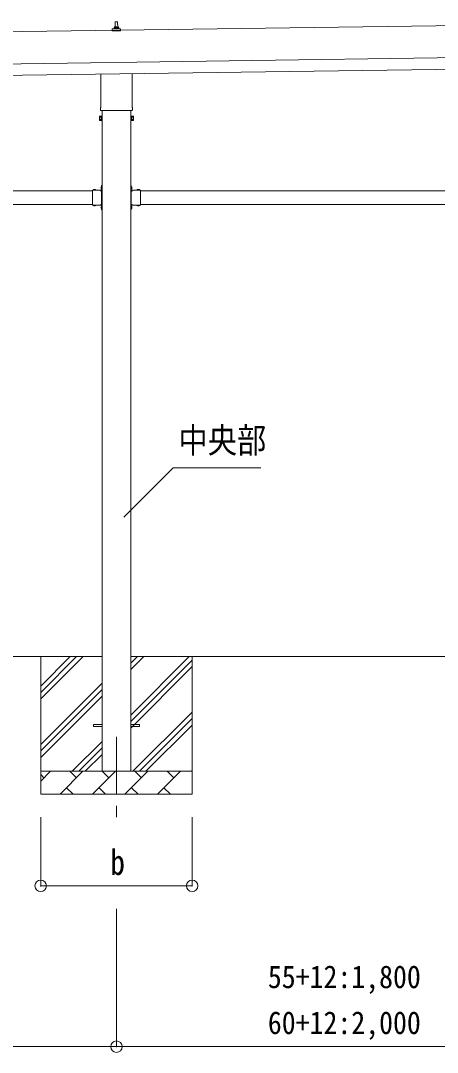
# Model space of a CAD drawing. Units: millimetres, scale not verified. Extents: x -88263 to 14131, y -29850 to 9646.
# Drawn here: x 4358 to 6174, y 1293 to 5787 of the extents above; entities that cross this region are included whole.
import ezdxf
from ezdxf.enums import TextEntityAlignment as Align

# ---------------------------------------------------------------- set-up
doc = ezdxf.new("R2010")
doc.units = ezdxf.units.MM
doc.header["$LTSCALE"] = 50
doc.header["$PDMODE"] = 32
doc.header["$PDSIZE"] = 50
doc.linetypes.add('CHAIN1', pattern=[8, 5, -1, 1, -1])
doc.linetypes.add('USER8', pattern=[4, 3, -1])
for name, color, linetype, lineweight in [('0-2_建具', 4, 'Continuous', 9), ('0-4_設備', 7, 'Continuous', 9), ('0-6_手摺', 5, 'Continuous', 5), ('0-7_ハッチ', 6, 'Continuous', 9)]:
    doc.layers.add(name, color=color, linetype=linetype, lineweight=lineweight)
doc.styles.add('ＭＳ ゴシック', font='')
doc.styles.get('ＭＳ ゴシック').set_extended_font_data('MS Gothic')

msp = doc.modelspace()

# ---------------------------------------------------------------- linework, layer by layer
at = {"layer": '0-2_建具'}
for p, q in [((7717.26, 5786.56), (2352.58, 5709.92)), ((4757.55, 5750.56), (4764.27, 5752.19)), ((4764.65, 5752.37), (4785.42, 5752.37)), ((4765.03, 5753.16), (4765.03, 5757.37)), ((4766.03, 5757.37), (4784.03, 5757.37)), ((4769.03, 5757.37), (4769.76, 5780.9)), ((4770.76, 5781.87), (4779.31, 5781.87)), ((4780.31, 5780.9), (4781.03, 5757.37)), ((4785.03, 5753.16), (4785.03, 5757.37)), ((4792.52, 5750.56), (4785.8, 5752.19)), ((4756.78, 5741.87), (4756.78, 5749.58)), ((4793.28, 5741.87), (4756.78, 5741.87)), ((4757.17, 5750.37), (4792.9, 5750.37)), ((4793.28, 5741.87), (4793.28, 5749.58)), ((2354.58, 5569.93), (7719.26, 5646.57)), ((2355.29, 5519.94), (7719.98, 5596.58)), ((4706.73, 5407.88), (4706.73, 5553.53)), ((4843.33, 5555.48), (4843.33, 5407.88)), ((4705.03, 5399.11), (4705.03, 5404.61)), ((4842.97, 5395.61), (4707.1, 5395.61)), ((4712.53, 5395.61), (4712.53, 2517.4)), ((4837.53, 2517.4), (4837.53, 5395.61)), ((4845.03, 5404.61), (4845.03, 5399.11)), ((4701.03, 5369.61), (4701.79, 5370.92)), ((4701.03, 5369.61), (4701.03, 5352.61)), ((4701.03, 5352.61), (4701.79, 5351.29)), ((4708.03, 5370.92), (4701.79, 5370.92)), ((4708.03, 5366.02), (4701.79, 5366.02)), ((4708.03, 5356.2), (4701.79, 5356.2)), ((4708.03, 5351.29), (4701.79, 5351.29)), ((4708.03, 5351.29), (4708.03, 5370.92)), ((4708.03, 5370.31), (4710.53, 5370.31)), ((4708.03, 5351.91), (4708.03, 5370.31)), ((4710.53, 5351.91), (4708.03, 5351.91)), ((4710.53, 5371.61), (4712.53, 5371.61)), ((4710.53, 5350.61), (4710.53, 5371.61)), ((4712.53, 5350.61), (4710.53, 5350.61)), ((4712.53, 5371.61), (4712.53, 5350.61)), ((4837.53, 5371.61), (4837.53, 5350.61)), ((4839.53, 5371.61), (4837.53, 5371.61)), ((4837.53, 5350.61), (4839.53, 5350.61)), ((4839.53, 5350.61), (4839.53, 5371.61)), ((4842.03, 5370.31), (4839.53, 5370.31)), ((4839.53, 5351.91), (4842.03, 5351.91)), ((4842.03, 5370.92), (4848.27, 5370.92)), ((4842.03, 5351.29), (4842.03, 5370.92)), ((4842.03, 5351.91), (4842.03, 5370.31)), ((4842.03, 5366.02), (4848.27, 5366.02)), ((4842.03, 5356.2), (4848.27, 5356.2)), ((4842.03, 5351.29), (4848.27, 5351.29)), ((4849.03, 5369.61), (4848.27, 5370.92)), ((4849.03, 5352.61), (4848.27, 5351.29)), ((4849.03, 5369.61), (4849.03, 5352.61)), ((3079.53, 5045.4), (4670.53, 5045.4)), ((4670.53, 5048.4), (4710.53, 5048.4)), ((4670.53, 5048.4), (4670.53, 4982.4)), ((4673.63, 5048.9), (4685.43, 5048.9)), ((4673.63, 5048.9), (4673.63, 5048.4)), ((4673.63, 5048.4), (4685.43, 5048.4)), ((4685.43, 5048.9), (4685.43, 5048.4)), ((4706.53, 5046.4), (4710.53, 5046.4)), ((4706.53, 5044.4), (4706.53, 5046.4)), ((4706.53, 5045.4), (4712.03, 5045.4)), ((4710.53, 5044.4), (4706.53, 5044.4)), ((4710.02, 5064.3), (4710.02, 5052.5)), ((4710.02, 5064.3), (4710.53, 5064.3)), ((4710.02, 5052.5), (4710.53, 5052.5)), ((4710.53, 5068.4), (4710.53, 5048.4)), ((4710.53, 5068.4), (4712.53, 5068.4)), ((4710.53, 5064.3), (4710.53, 5052.5)), ((4712.53, 5061.4), (4710.53, 5061.4)), ((4712.53, 5055.4), (4710.53, 5055.4)), ((4710.53, 5044.4), (4710.53, 4986.4)), ((4712.03, 5045.4), (4712.03, 4985.4)), ((4712.53, 5068.4), (4712.53, 5048.4)), ((4837.53, 5068.4), (4837.53, 5048.4)), ((4839.53, 5068.4), (4837.53, 5068.4)), ((4837.53, 5061.4), (4839.53, 5061.4)), ((4837.53, 5055.4), (4839.53, 5055.4)), ((4838.03, 5045.4), (4838.03, 4985.4)), ((4843.53, 5045.4), (4838.03, 5045.4)), ((4839.53, 5068.4), (4839.53, 5048.4)), ((4839.53, 5064.3), (4839.53, 5052.5)), ((4840.04, 5064.3), (4839.53, 5064.3)), ((4840.04, 5052.5), (4839.53, 5052.5)), ((4879.53, 5048.4), (4839.53, 5048.4)), ((4843.53, 5046.4), (4839.53, 5046.4)), ((4839.53, 5044.4), (4843.53, 5044.4)), ((4839.53, 5044.4), (4839.53, 4986.4)), ((4840.04, 5064.3), (4840.04, 5052.5)), ((4843.53, 5044.4), (4843.53, 5046.4)), ((4864.63, 5048.9), (4864.63, 5048.4)), ((4876.43, 5048.9), (4864.63, 5048.9)), ((4876.43, 5048.4), (4864.63, 5048.4)), ((4876.43, 5048.9), (4876.43, 5048.4)), ((4879.53, 5048.4), (4879.53, 4982.4)), ((4879.53, 5045.4), (6470.53, 5045.4)), ((3079.53, 4985.4), (4670.53, 4985.4)), ((4670.53, 4982.4), (4710.53, 4982.4)), ((4673.63, 4982.4), (4685.43, 4982.4)), ((4673.63, 4981.89), (4673.63, 4982.4)), ((4673.63, 4981.89), (4685.43, 4981.89)), ((4685.43, 4981.89), (4685.43, 4982.4)), ((4706.53, 4986.4), (4706.53, 4984.4)), ((4710.53, 4986.4), (4706.53, 4986.4)), ((4706.53, 4985.4), (4712.03, 4985.4)), ((4710.53, 4984.4), (4706.53, 4984.4)), ((4710.02, 4978.3), (4710.02, 4966.5)), ((4710.02, 4978.3), (4710.53, 4978.3)), ((4710.02, 4966.5), (4710.53, 4966.5)), ((4710.53, 4982.4), (4710.53, 4962.4)), ((4710.53, 4978.3), (4710.53, 4966.5)), ((4712.53, 4975.4), (4710.53, 4975.4)), ((4712.53, 4969.4), (4710.53, 4969.4)), ((4710.53, 4962.4), (4712.53, 4962.4)), ((4712.53, 4982.4), (4712.53, 4962.4)), ((4837.53, 4982.4), (4837.53, 4962.4)), ((4837.53, 4975.4), (4839.53, 4975.4)), ((4837.53, 4969.4), (4839.53, 4969.4)), ((4839.53, 4962.4), (4837.53, 4962.4)), ((4843.53, 4985.4), (4838.03, 4985.4)), ((4839.53, 4986.4), (4843.53, 4986.4)), ((4839.53, 4984.4), (4843.53, 4984.4)), ((4879.53, 4982.4), (4839.53, 4982.4)), ((4839.53, 4982.4), (4839.53, 4962.4)), ((4839.53, 4978.3), (4839.53, 4966.5)), ((4840.04, 4978.3), (4839.53, 4978.3)), ((4840.04, 4966.5), (4839.53, 4966.5)), ((4840.04, 4978.3), (4840.04, 4966.5)), ((4843.53, 4986.4), (4843.53, 4984.4)), ((4876.43, 4982.4), (4864.63, 4982.4)), ((4864.63, 4981.89), (4864.63, 4982.4)), ((4876.43, 4981.89), (4864.63, 4981.89)), ((4876.43, 4981.89), (4876.43, 4982.4)), ((4879.53, 4985.4), (6470.53, 4985.4)), ((4675.03, 2712.9), (4675.03, 2721.9)), ((4675.03, 2721.9), (4712.53, 2721.9)), ((4675.03, 2712.9), (4712.53, 2712.9)), ((4837.53, 2721.9), (4875.03, 2721.9)), ((4837.53, 2712.9), (4875.03, 2712.9)), ((4875.03, 2712.9), (4875.03, 2721.9))]:
    msp.add_line(p, q, dxfattribs=at)
at = {"layer": '0-2_建具', "linetype": 'USER8'}
for p, q in [((4677.03, 5051.01), (4678.39, 5048.23)), ((4678.39, 5048.23), (4679.53, 5047.62)), ((4680.68, 5048.23), (4679.53, 5047.62)), ((4682.03, 5051.01), (4680.68, 5048.23)), ((4707.92, 5060.9), (4710.7, 5059.54)), ((4707.92, 5055.9), (4710.7, 5057.25)), ((4710.7, 5059.54), (4711.31, 5058.4)), ((4710.7, 5057.25), (4711.31, 5058.4)), ((4839.37, 5059.54), (4838.76, 5058.4)), ((4839.37, 5057.25), (4838.76, 5058.4)), ((4842.14, 5060.9), (4839.37, 5059.54)), ((4842.14, 5055.9), (4839.37, 5057.25)), ((4868.03, 5051.01), (4869.39, 5048.23)), ((4869.39, 5048.23), (4870.53, 5047.62)), ((4871.68, 5048.23), (4870.53, 5047.62)), ((4873.03, 5051.01), (4871.68, 5048.23)), ((4677.03, 4979.78), (4678.39, 4982.56)), ((4678.39, 4982.56), (4679.53, 4983.17)), ((4680.68, 4982.56), (4679.53, 4983.17)), ((4682.03, 4979.78), (4680.68, 4982.56)), ((4707.92, 4974.9), (4710.7, 4973.54)), ((4707.92, 4969.9), (4710.7, 4971.25)), ((4710.7, 4973.54), (4711.31, 4972.4)), ((4710.7, 4971.25), (4711.31, 4972.4)), ((4839.37, 4973.54), (4838.76, 4972.4)), ((4839.37, 4971.25), (4838.76, 4972.4)), ((4842.14, 4974.9), (4839.37, 4973.54)), ((4842.14, 4969.9), (4839.37, 4971.25)), ((4868.03, 4979.78), (4869.39, 4982.56)), ((4869.39, 4982.56), (4870.53, 4983.17)), ((4871.68, 4982.56), (4870.53, 4983.17)), ((4873.03, 4979.78), (4871.68, 4982.56))]:
    msp.add_line(p, q, dxfattribs=at)
at = {"layer": '0-2_建具', "color": 7, "linetype": 'CHAIN1'}
msp.add_line((4775.03, 2667.4), (4775.03, 2318.4), dxfattribs=at)
at = {"layer": '0-2_建具'}
for centre, radius, start, end in [((4764.03, 5753.16), 1, 283.62699, 0), ((4769.12, 5756.74), 4.13, 90, 171.17633), ((4766.03, 5756.37), 1, 90, 180), ((4770.76, 5780.87), 1, 90, 178.60509), ((4778.37, 5757.37), 4.83, 133.60282, 180), ((4771.7, 5757.37), 4.83, 0, 46.39718), ((4779.31, 5780.87), 1, 1.39491, 90), ((4780.95, 5756.74), 4.13, 8.82367, 90), ((4784.03, 5756.37), 1, 0, 90), ((4786.03, 5753.16), 1, 180, 256.37301), ((4757.78, 5749.58), 1, 103.62699, 180), ((4792.28, 5749.58), 1, 0, 76.37301), ((4709.03, 5404.61), 4, 125.09963, 180), ((4709.03, 5399.11), 4, 180, 194.47751), ((4709.03, 5399.11), 4, 194.47751, 241.04498), ((4841.03, 5399.11), 4, 298.95502, 345.52249), ((4841.03, 5404.61), 4, 0, 54.90037), ((4841.03, 5399.11), 4, 345.52249, 360), ((4705.38, 5368.47), 4.34, 145.61575, 214.38425), ((4717.27, 5361.11), 16.24, 162.41205, 197.58795), ((4705.38, 5353.75), 4.34, 145.61575, 214.38425), ((4832.79, 5361.11), 16.24, 342.41205, 17.58795), ((4844.69, 5368.47), 4.34, 325.61575, 34.38425), ((4844.69, 5353.75), 4.34, 325.61575, 34.38425), ((4679.53, 5043.16), 8.23, 44.2189, 135.7811), ((4715.77, 5058.4), 8.23, 134.2189, 225.7811), ((4710.53, 5048.4), 2, 270, 0), ((4839.53, 5048.4), 2, 180, 270), ((4834.3, 5058.4), 8.23, 314.2189, 45.7811), ((4870.53, 5043.16), 8.23, 44.2189, 135.7811), ((4679.53, 4987.63), 8.23, 224.2189, 315.7811), ((4715.77, 4972.4), 8.23, 134.2189, 225.7811), ((4710.53, 4982.4), 2, 0, 90), ((4839.53, 4982.4), 2, 90, 180), ((4834.3, 4972.4), 8.23, 314.2189, 45.7811), ((4870.53, 4987.63), 8.23, 224.2189, 315.7811)]:
    msp.add_arc(centre, radius, start, end, dxfattribs=at)
at = {"layer": '0-4_設備'}
for p, q in [((4712.53, 3017.4), (3037.53, 3017.4)), ((4445.03, 2888.91), (4573.51, 3017.4)), ((4445.03, 2860.63), (4601.8, 3017.4)), ((4445.03, 2832.34), (4630.08, 3017.4)), ((4445.03, 3017.4), (4445.03, 2417.4)), ((4837.53, 2988.57), (4866.36, 3017.4)), ((4837.53, 2960.29), (4894.64, 3017.4)), ((4837.53, 2762.3), (5092.63, 3017.4)), ((8312.53, 3017.4), (4837.53, 3017.4)), ((5105.03, 3017.4), (5105.03, 2417.4)), ((4837.53, 2734.01), (5105.03, 3001.51)), ((4837.53, 2705.73), (5105.03, 2973.23)), ((4445.03, 2634.36), (4712.53, 2901.86)), ((4445.03, 2606.07), (4712.53, 2873.57)), ((4445.03, 2577.79), (4712.53, 2845.29)), ((4847.19, 2517.4), (5105.03, 2775.24)), ((4875.47, 2517.4), (5105.03, 2746.95)), ((4903.76, 2517.4), (5105.03, 2718.67)), ((4582.63, 2517.4), (4712.53, 2647.3)), ((4610.92, 2517.4), (4712.53, 2619.01)), ((4639.2, 2517.4), (4712.53, 2590.73)), ((4445.03, 2474.5), (4487.93, 2517.4)), ((4445.03, 2517.4), (5105.03, 2517.4)), ((4529.35, 2417.4), (4629.35, 2517.4)), ((4600.79, 2488.84), (4572.24, 2517.4)), ((4670.77, 2417.4), (4770.77, 2517.4)), ((4742.22, 2488.84), (4713.66, 2517.4)), ((4812.19, 2417.4), (4912.19, 2517.4)), ((4883.64, 2488.84), (4855.08, 2517.4)), ((4953.61, 2417.4), (5053.61, 2517.4)), ((5025.06, 2488.84), (4996.5, 2517.4)), ((5101.75, 2517.4), (5105.03, 2520.68)), ((4459.37, 2488.84), (4445.03, 2503.18)), ((4557.9, 2445.95), (4586.45, 2417.4)), ((4699.32, 2445.95), (4727.88, 2417.4)), ((4840.74, 2445.95), (4869.3, 2417.4)), ((4982.16, 2445.95), (5010.72, 2417.4)), ((5105.03, 2417.4), (4445.03, 2417.4))]:
    msp.add_line(p, q, dxfattribs=at)
at = {"layer": '0-6_手摺', "color": 6, "lineweight": 9}
for p, q in [((4445.03, 2018.4), (4445.03, 2318.4)), ((4775.03, 1318.4), (4775.03, 1918.4)), ((2975.03, 1318.4), (4775.03, 1318.4)), ((4775.03, 1318.4), (6575.03, 1318.4))]:
    msp.add_line(p, q, dxfattribs=at)
msp.add_lwpolyline([(4445.03, 2018.4), (5105.03, 2018.4), (5105.03, 2318.4)], dxfattribs=at)
at = {"layer": '0-6_手摺', "color": 6}
for p in [(4445.03, 2018.4), (5105.03, 2018.4), (4775.03, 1318.4)]:
    msp.add_point(p, dxfattribs=at)
at = {"layer": '0-7_ハッチ'}
for p, q in [((5022.67, 3839.47), (4806.66, 3623.46)), ((5403.98, 3839.47), (5022.67, 3839.47))]:
    msp.add_line(p, q, dxfattribs=at)

# ---------------------------------------------------------------- texts
at = {"layer": '0-6_手摺', "color": 7, "style": 'ＭＳ ゴシック'}
for s, height, width, p in [('b', 110, 0.85, (4748.78, 2033.4)), ('55+12:1,800', 98.97, 0.9, (5435.03, 1543.4)), ('60+12:2,000', 98.97, 0.9, (5435.03, 1343.4))]:
    msp.add_text(s, height=height, dxfattribs=dict(at, width=width)).set_placement(p, align=Align.BOTTOM_LEFT)
at = {"layer": '0-7_ハッチ', "color": 7, "style": 'ＭＳ ゴシック', "width": 0.85}
msp.add_text('中央部', height=110, dxfattribs=at).set_placement((5045.3, 3870.82), align=Align.BOTTOM_LEFT)

doc.saveas('drawing.dxf')
